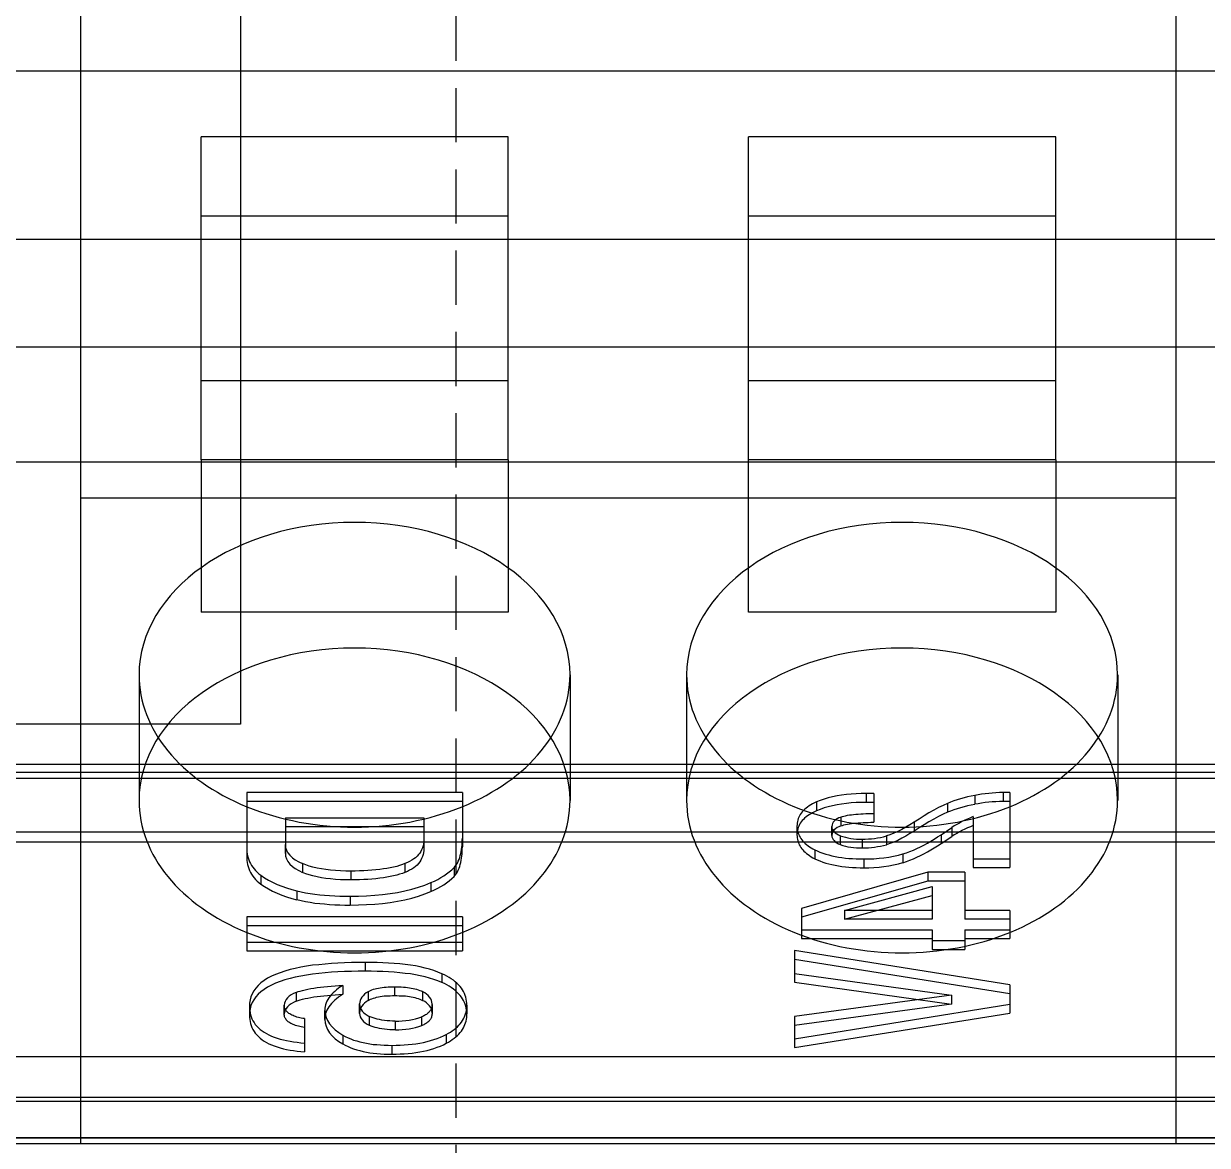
# Model space of a CAD drawing. Extents: x 0 to 171, y 0 to 233.
# Drawn here: x 81.51 to 92.43, y 15.5 to 25.85 of the extents above; entities that cross this region are included whole.
import ezdxf

# ---------------------------------------------------------------- set-up
doc = ezdxf.new("R2010")
doc.units = 0
doc.linetypes.add('DASHED', pattern=[0.75, 0.5, -0.25])
doc.layers.add('-15N-THT. THIẾT BỊ ĐÓNG MỞ', color=40, linetype='CONTINUOUS')

# ---------------------------------------------------------------- blocks, each defined once
blk = doc.blocks.new('06 - N - SC VSD CHIẾU TRÊN ATV630U75~D11N4')
at = {"layer": '-15N-THT. THIẾT BỊ ĐÓNG MỞ', "color": 6, "linetype": 'DASHED'}
blk.add_line((0, 0), (0, -233), dxfattribs=at)
at = {"layer": '-15N-THT. THIẾT BỊ ĐÓNG MỞ'}
for p, q in [((-1.988, -189.26), (-1.988, -213.618)), ((-3.46, -217.492), (-3.46, -200.986)), ((6.641, -200.986), (6.641, -217.492)), ((39.504, -207.595), (-38.814, -207.595)), ((-2.351, -211.18), (-2.351, -208.199)), ((0.482, -208.199), (-2.351, -208.199)), ((0.482, -210.449), (0.482, -208.199)), ((2.699, -212.586), (2.699, -208.199)), ((5.533, -208.199), (2.699, -208.199)), ((5.533, -210.449), (5.533, -208.199)), ((-2.351, -208.93), (0.482, -208.93)), ((-2.351, -208.93), (-2.351, -208.93)), ((0.482, -208.93), (0.482, -208.93)), ((0.482, -208.93), (0.482, -208.93)), ((2.699, -208.93), (5.533, -208.93)), ((2.699, -208.93), (2.699, -208.93)), ((2.699, -208.93), (2.699, -208.93)), ((5.533, -208.93), (5.533, -208.93)), ((5.533, -208.93), (5.533, -208.93)), ((-42.407, -209.144), (66.759, -209.144)), ((-66.607, -210.138), (66.607, -210.138)), ((-2.351, -210.449), (0.482, -210.449)), ((0.482, -211.18), (0.482, -210.449)), ((2.699, -210.449), (5.533, -210.449)), ((5.533, -211.18), (5.533, -210.449)), ((-38.814, -211.199), (31.895, -211.199)), ((-2.351, -211.18), (-2.351, -212.586)), ((0.482, -211.18), (-2.351, -211.18)), ((0.482, -211.18), (0.482, -212.586)), ((5.533, -211.18), (2.699, -211.18)), ((5.533, -211.18), (5.533, -212.586)), ((-3.46, -211.532), (6.641, -211.532)), ((0.482, -212.586), (-2.351, -212.586)), ((5.533, -212.586), (2.699, -212.586)), ((-2.923, -213.163), (-2.923, -214.323)), ((1.054, -213.163), (1.054, -214.323)), ((2.128, -213.163), (2.128, -214.323)), ((6.105, -213.163), (6.105, -214.323)), ((-1.988, -213.618), (-49.208, -213.618)), ((-1.988, -213.618), (-1.988, -213.618)), ((39.504, -213.992), (-38.814, -213.992)), ((-38.814, -214.062), (39.504, -214.062)), ((39.504, -214.121), (-38.814, -214.121)), ((-1.929, -214.25), (-1.929, -214.838)), ((0.06, -214.25), (-1.929, -214.25)), ((0.06, -214.25), (0.06, -214.752)), ((3.36, -214.323), (3.326, -214.337)), ((3.397, -214.311), (3.36, -214.323)), ((3.435, -214.299), (3.397, -214.311)), ((3.475, -214.29), (3.435, -214.299)), ((3.516, -214.281), (3.475, -214.29)), ((3.558, -214.274), (3.516, -214.281)), ((3.602, -214.269), (3.558, -214.274)), ((3.647, -214.265), (3.602, -214.269)), ((3.692, -214.262), (3.647, -214.265)), ((3.739, -214.26), (3.692, -214.262)), ((3.786, -214.259), (3.739, -214.26)), ((3.786, -214.259), (3.786, -214.341)), ((3.854, -214.26), (3.786, -214.259)), ((3.854, -214.26), (3.854, -214.524)), ((4.786, -214.277), (4.786, -214.358)), ((5.047, -214.25), (5.047, -214.332)), ((5.11, -214.25), (5.047, -214.25)), ((5.11, -214.25), (5.11, -214.942)), ((0.06, -214.332), (-1.929, -214.332)), ((3.195, -214.428), (3.185, -214.44)), ((3.205, -214.416), (3.195, -214.428)), ((3.217, -214.405), (3.205, -214.416)), ((3.23, -214.394), (3.217, -214.405)), ((3.243, -214.384), (3.23, -214.394)), ((3.258, -214.373), (3.243, -214.384)), ((3.274, -214.364), (3.258, -214.373)), ((3.29, -214.355), (3.274, -214.364)), ((3.29, -214.436), (3.274, -214.445)), ((3.307, -214.346), (3.29, -214.355)), ((3.307, -214.427), (3.29, -214.436)), ((3.326, -214.337), (3.307, -214.346)), ((3.326, -214.419), (3.307, -214.427)), ((3.326, -214.337), (3.326, -214.419)), ((3.36, -214.405), (3.326, -214.419)), ((3.397, -214.392), (3.36, -214.405)), ((3.435, -214.381), (3.397, -214.392)), ((3.475, -214.371), (3.435, -214.381)), ((3.516, -214.363), (3.475, -214.371)), ((3.558, -214.356), (3.516, -214.363)), ((3.602, -214.35), (3.558, -214.356)), ((3.647, -214.346), (3.602, -214.35)), ((3.692, -214.343), (3.647, -214.346)), ((3.739, -214.341), (3.692, -214.343)), ((3.786, -214.341), (3.739, -214.341)), ((3.854, -214.341), (3.786, -214.341)), ((4.409, -214.412), (4.364, -214.438)), ((4.452, -214.389), (4.409, -214.412)), ((4.494, -214.368), (4.452, -214.389)), ((4.534, -214.35), (4.494, -214.368)), ((4.534, -214.432), (4.494, -214.449)), ((4.534, -214.35), (4.534, -214.432)), ((5.11, -214.332), (5.047, -214.332)), ((-1.572, -214.483), (-0.297, -214.483)), ((-1.572, -214.483), (-1.572, -214.808)), ((-0.297, -214.483), (-0.297, -214.767)), ((3.147, -214.545), (3.146, -214.559)), ((3.148, -214.531), (3.147, -214.545)), ((3.15, -214.517), (3.148, -214.531)), ((3.154, -214.504), (3.15, -214.517)), ((3.158, -214.49), (3.154, -214.504)), ((3.163, -214.477), (3.158, -214.49)), ((3.169, -214.464), (3.163, -214.477)), ((3.169, -214.546), (3.163, -214.559)), ((3.177, -214.452), (3.169, -214.464)), ((3.177, -214.533), (3.169, -214.546)), ((3.185, -214.44), (3.177, -214.452)), ((3.185, -214.521), (3.177, -214.533)), ((3.195, -214.509), (3.185, -214.521)), ((3.205, -214.498), (3.195, -214.509)), ((3.217, -214.486), (3.205, -214.498)), ((3.23, -214.475), (3.217, -214.486)), ((3.243, -214.465), (3.23, -214.475)), ((3.258, -214.455), (3.243, -214.465)), ((3.274, -214.445), (3.258, -214.455)), ((3.552, -214.476), (3.565, -214.472)), ((3.552, -214.476), (3.552, -214.558)), ((3.565, -214.472), (3.579, -214.468)), ((3.579, -214.468), (3.595, -214.464)), ((3.579, -214.549), (3.595, -214.545)), ((3.595, -214.464), (3.612, -214.46)), ((3.595, -214.545), (3.612, -214.542)), ((3.612, -214.46), (3.63, -214.457)), ((3.612, -214.542), (3.63, -214.539)), ((3.63, -214.457), (3.649, -214.454)), ((3.63, -214.539), (3.649, -214.536)), ((3.649, -214.454), (3.669, -214.452)), ((3.649, -214.536), (3.669, -214.533)), ((3.669, -214.452), (3.69, -214.45)), ((3.669, -214.533), (3.69, -214.531)), ((3.69, -214.45), (3.712, -214.448)), ((3.69, -214.531), (3.712, -214.529)), ((3.712, -214.448), (3.734, -214.446)), ((3.712, -214.529), (3.734, -214.528)), ((3.734, -214.446), (3.757, -214.445)), ((3.734, -214.528), (3.757, -214.527)), ((3.757, -214.445), (3.781, -214.444)), ((3.757, -214.527), (3.781, -214.526)), ((3.781, -214.444), (3.804, -214.443)), ((3.781, -214.526), (3.804, -214.525)), ((3.804, -214.443), (3.829, -214.443)), ((3.804, -214.525), (3.829, -214.524)), ((3.829, -214.443), (3.854, -214.442)), ((3.829, -214.524), (3.854, -214.524)), ((4.226, -214.524), (4.188, -214.547)), ((4.272, -214.494), (4.226, -214.524)), ((4.226, -214.524), (4.226, -214.605)), ((4.319, -214.465), (4.272, -214.494)), ((4.364, -214.438), (4.319, -214.465)), ((4.364, -214.519), (4.319, -214.547)), ((4.409, -214.494), (4.364, -214.519)), ((4.452, -214.47), (4.409, -214.494)), ((4.494, -214.449), (4.452, -214.47)), ((4.773, -214.473), (4.773, -214.942)), ((-72.789, -214.612), (72.789, -214.612)), ((-1.572, -214.564), (-0.297, -214.564)), ((3.146, -214.559), (3.147, -214.572)), ((3.146, -214.559), (3.146, -214.64)), ((3.147, -214.626), (3.146, -214.64)), ((3.146, -214.64), (3.147, -214.654)), ((3.147, -214.572), (3.148, -214.586)), ((3.148, -214.612), (3.147, -214.626)), ((3.147, -214.654), (3.148, -214.667)), ((3.148, -214.586), (3.15, -214.599)), ((3.15, -214.599), (3.148, -214.612)), ((3.154, -214.585), (3.15, -214.599)), ((3.15, -214.599), (3.153, -214.612)), ((3.153, -214.612), (3.157, -214.625)), ((3.158, -214.572), (3.154, -214.585)), ((3.157, -214.625), (3.162, -214.638)), ((3.163, -214.559), (3.158, -214.572)), ((3.162, -214.638), (3.168, -214.65)), ((3.168, -214.65), (3.175, -214.663)), ((3.467, -214.643), (3.467, -214.562)), ((3.467, -214.563), (3.467, -214.645)), ((3.467, -214.646), (3.467, -214.565)), ((3.546, -214.648), (3.546, -214.729)), ((3.552, -214.558), (3.565, -214.553)), ((3.565, -214.553), (3.579, -214.549)), ((4.004, -214.639), (3.971, -214.65)), ((3.971, -214.65), (3.971, -214.732)), ((4.04, -214.626), (4.004, -214.639)), ((4.076, -214.609), (4.04, -214.626)), ((4.113, -214.591), (4.076, -214.609)), ((4.15, -214.57), (4.113, -214.591)), ((4.15, -214.651), (4.113, -214.672)), ((4.188, -214.547), (4.15, -214.57)), ((4.188, -214.629), (4.15, -214.651)), ((4.226, -214.605), (4.188, -214.629)), ((4.272, -214.575), (4.226, -214.605)), ((4.319, -214.547), (4.272, -214.575)), ((4.444, -214.659), (4.476, -214.639)), ((4.476, -214.639), (4.576, -214.573)), ((4.476, -214.639), (4.476, -214.72)), ((4.476, -214.72), (4.576, -214.654)), ((4.576, -214.573), (4.576, -214.654)), ((-43.192, -214.704), (66.472, -214.704)), ((-1.929, -214.757), (-1.928, -214.776)), ((-1.572, -214.811), (-1.572, -214.73)), ((-0.309, -214.76), (-0.316, -214.777)), ((-0.303, -214.742), (-0.309, -214.76)), ((-0.3, -214.723), (-0.303, -214.742)), ((-0.297, -214.705), (-0.3, -214.723)), ((-0.297, -214.686), (-0.297, -214.705)), ((0.053, -214.774), (0.056, -214.754)), ((0.056, -214.754), (0.057, -214.734)), ((0.057, -214.734), (0.059, -214.713)), ((0.059, -214.692), (0.06, -214.671)), ((0.059, -214.713), (0.059, -214.692)), ((0.059, -214.774), (0.06, -214.752)), ((3.148, -214.667), (3.15, -214.681)), ((3.15, -214.681), (3.153, -214.694)), ((3.153, -214.694), (3.157, -214.707)), ((3.157, -214.707), (3.162, -214.719)), ((3.162, -214.719), (3.168, -214.732)), ((3.168, -214.732), (3.175, -214.744)), ((3.175, -214.663), (3.182, -214.675)), ((3.175, -214.744), (3.182, -214.756)), ((3.182, -214.675), (3.191, -214.686)), ((3.182, -214.756), (3.191, -214.768)), ((3.191, -214.686), (3.201, -214.698)), ((3.201, -214.698), (3.211, -214.709)), ((3.211, -214.709), (3.223, -214.72)), ((3.223, -214.72), (3.235, -214.73)), ((3.235, -214.73), (3.249, -214.741)), ((3.249, -214.741), (3.263, -214.751)), ((3.263, -214.751), (3.278, -214.76)), ((3.278, -214.76), (3.294, -214.769)), ((3.747, -214.68), (3.747, -214.761)), ((4.004, -214.721), (3.971, -214.732)), ((4.04, -214.707), (4.004, -214.721)), ((4.076, -214.691), (4.04, -214.707)), ((4.113, -214.672), (4.076, -214.691)), ((4.253, -214.766), (4.285, -214.75)), ((4.285, -214.75), (4.317, -214.734)), ((4.317, -214.734), (4.349, -214.716)), ((4.349, -214.716), (4.381, -214.698)), ((4.381, -214.698), (4.413, -214.679)), ((4.381, -214.779), (4.413, -214.76)), ((4.413, -214.679), (4.444, -214.659)), ((4.413, -214.76), (4.444, -214.741)), ((4.444, -214.741), (4.476, -214.72)), ((-1.929, -214.838), (-1.928, -214.858)), ((-1.928, -214.776), (-1.927, -214.796)), ((-1.928, -214.858), (-1.927, -214.877)), ((-1.927, -214.796), (-1.924, -214.815)), ((-1.924, -214.815), (-1.921, -214.833)), ((-1.921, -214.833), (-1.916, -214.852)), ((-1.916, -214.852), (-1.91, -214.87)), ((-1.91, -214.87), (-1.903, -214.888)), ((-0.389, -214.863), (-0.407, -214.875)), ((-0.373, -214.851), (-0.389, -214.863)), ((-0.358, -214.837), (-0.373, -214.851)), ((-0.345, -214.823), (-0.358, -214.837)), ((-0.334, -214.809), (-0.345, -214.823)), ((-0.324, -214.793), (-0.334, -214.809)), ((-0.316, -214.777), (-0.324, -214.793)), ((-0.316, -214.858), (-0.324, -214.874)), ((-0.309, -214.841), (-0.316, -214.858)), ((-0.303, -214.823), (-0.309, -214.841)), ((-0.3, -214.805), (-0.303, -214.823)), ((-0.297, -214.786), (-0.3, -214.805)), ((-0.297, -214.767), (-0.297, -214.786)), ((0.022, -214.884), (0.03, -214.868)), ((0.03, -214.868), (0.036, -214.85)), ((0.036, -214.85), (0.041, -214.832)), ((0.041, -214.832), (0.046, -214.813)), ((0.046, -214.813), (0.05, -214.794)), ((0.05, -214.794), (0.053, -214.774)), ((0.05, -214.875), (0.053, -214.856)), ((0.053, -214.856), (0.056, -214.836)), ((0.056, -214.836), (0.057, -214.815)), ((0.057, -214.815), (0.059, -214.795)), ((0.059, -214.795), (0.059, -214.774)), ((3.191, -214.768), (3.201, -214.779)), ((3.201, -214.779), (3.211, -214.79)), ((3.211, -214.79), (3.223, -214.801)), ((3.223, -214.801), (3.235, -214.812)), ((3.235, -214.812), (3.249, -214.822)), ((3.249, -214.822), (3.263, -214.832)), ((3.263, -214.832), (3.278, -214.842)), ((3.278, -214.842), (3.294, -214.851)), ((3.294, -214.769), (3.31, -214.778)), ((3.294, -214.851), (3.31, -214.86)), ((3.31, -214.778), (3.334, -214.789)), ((3.31, -214.778), (3.31, -214.86)), ((3.31, -214.86), (3.334, -214.871)), ((3.334, -214.789), (3.358, -214.8)), ((3.334, -214.871), (3.358, -214.881)), ((3.358, -214.8), (3.384, -214.81)), ((3.384, -214.81), (3.411, -214.818)), ((3.411, -214.818), (3.439, -214.826)), ((3.439, -214.826), (3.468, -214.834)), ((3.468, -214.834), (3.498, -214.84)), ((3.498, -214.84), (3.529, -214.845)), ((3.529, -214.845), (3.561, -214.85)), ((3.561, -214.85), (3.593, -214.854)), ((3.593, -214.854), (3.626, -214.857)), ((3.626, -214.857), (3.659, -214.859)), ((3.659, -214.859), (3.693, -214.861)), ((3.693, -214.861), (3.728, -214.862)), ((3.728, -214.862), (3.763, -214.862)), ((3.763, -214.862), (3.763, -214.944)), ((4.123, -214.816), (4.156, -214.805)), ((4.123, -214.816), (4.123, -214.897)), ((4.156, -214.805), (4.188, -214.793)), ((4.188, -214.793), (4.22, -214.78)), ((4.188, -214.875), (4.22, -214.862)), ((4.22, -214.78), (4.253, -214.766)), ((4.22, -214.862), (4.253, -214.847)), ((4.253, -214.847), (4.285, -214.832)), ((4.285, -214.832), (4.317, -214.815)), ((4.317, -214.815), (4.349, -214.798)), ((4.349, -214.798), (4.381, -214.779)), ((4.773, -214.86), (5.11, -214.86)), ((-1.927, -214.877), (-1.924, -214.896)), ((-1.924, -214.896), (-1.921, -214.915)), ((-1.921, -214.915), (-1.916, -214.933)), ((-1.916, -214.933), (-1.91, -214.951)), ((-1.91, -214.951), (-1.903, -214.969)), ((-1.903, -214.888), (-1.895, -214.905)), ((-1.903, -214.969), (-1.895, -214.987)), ((-1.895, -214.905), (-1.885, -214.922)), ((-1.885, -214.922), (-1.874, -214.939)), ((-1.874, -214.939), (-1.862, -214.954)), ((-1.862, -214.954), (-1.848, -214.97)), ((-1.848, -214.97), (-1.833, -214.985)), ((-1.414, -214.906), (-1.414, -214.987)), ((-1.385, -214.917), (-1.414, -214.906)), ((-1.353, -214.928), (-1.385, -214.917)), ((-1.318, -214.938), (-1.353, -214.928)), ((-1.281, -214.947), (-1.318, -214.938)), ((-1.241, -214.954), (-1.281, -214.947)), ((-1.2, -214.961), (-1.241, -214.954)), ((-1.157, -214.966), (-1.2, -214.961)), ((-1.111, -214.97), (-1.157, -214.966)), ((-1.064, -214.972), (-1.111, -214.97)), ((-1.016, -214.974), (-1.064, -214.972)), ((-0.968, -214.974), (-1.016, -214.974)), ((-0.968, -214.974), (-0.968, -215.056)), ((-0.928, -214.974), (-0.968, -214.974)), ((-0.888, -214.973), (-0.928, -214.974)), ((-0.849, -214.972), (-0.888, -214.973)), ((-0.812, -214.97), (-0.849, -214.972)), ((-0.774, -214.967), (-0.812, -214.97)), ((-0.738, -214.964), (-0.774, -214.967)), ((-0.703, -214.96), (-0.738, -214.964)), ((-0.669, -214.955), (-0.703, -214.96)), ((-0.637, -214.95), (-0.669, -214.955)), ((-0.605, -214.944), (-0.637, -214.95)), ((-0.575, -214.938), (-0.605, -214.944)), ((-0.546, -214.931), (-0.575, -214.938)), ((-0.519, -214.923), (-0.546, -214.931)), ((-0.493, -214.914), (-0.519, -214.923)), ((-0.47, -214.906), (-0.493, -214.914)), ((-0.447, -214.896), (-0.47, -214.906)), ((-0.47, -214.906), (-0.47, -214.987)), ((-0.447, -214.978), (-0.47, -214.987)), ((-0.427, -214.886), (-0.447, -214.896)), ((-0.427, -214.967), (-0.447, -214.978)), ((-0.407, -214.875), (-0.427, -214.886)), ((-0.407, -214.956), (-0.427, -214.967)), ((-0.389, -214.945), (-0.407, -214.956)), ((-0.373, -214.932), (-0.389, -214.945)), ((-0.358, -214.919), (-0.373, -214.932)), ((-0.345, -214.905), (-0.358, -214.919)), ((-0.334, -214.89), (-0.345, -214.905)), ((-0.324, -214.874), (-0.334, -214.89)), ((-0.017, -214.943), (-0.006, -214.93)), ((-0.017, -214.943), (-0.017, -215.024)), ((-0.006, -214.93), (0.005, -214.915)), ((0.005, -214.915), (0.014, -214.9)), ((0.005, -214.997), (0.014, -214.982)), ((0.014, -214.9), (0.022, -214.884)), ((0.014, -214.982), (0.022, -214.966)), ((0.022, -214.966), (0.03, -214.949)), ((0.03, -214.949), (0.036, -214.931)), ((0.036, -214.931), (0.041, -214.913)), ((0.041, -214.913), (0.046, -214.895)), ((0.046, -214.895), (0.05, -214.875)), ((3.358, -214.881), (3.384, -214.891)), ((3.384, -214.891), (3.411, -214.9)), ((3.411, -214.9), (3.439, -214.908)), ((3.439, -214.908), (3.468, -214.915)), ((3.468, -214.915), (3.498, -214.921)), ((3.498, -214.921), (3.529, -214.927)), ((3.529, -214.927), (3.561, -214.931)), ((3.561, -214.931), (3.593, -214.935)), ((3.593, -214.935), (3.626, -214.938)), ((3.626, -214.938), (3.659, -214.941)), ((3.659, -214.941), (3.693, -214.942)), ((3.693, -214.942), (3.728, -214.943)), ((3.728, -214.943), (3.763, -214.944)), ((4.123, -214.897), (4.156, -214.887)), ((4.156, -214.887), (4.188, -214.875)), ((4.773, -214.942), (5.11, -214.942)), ((-1.895, -214.987), (-1.885, -215.004)), ((-1.885, -215.004), (-1.874, -215.02)), ((-1.874, -215.02), (-1.862, -215.036)), ((-1.862, -215.036), (-1.848, -215.051)), ((-1.848, -215.051), (-1.833, -215.066)), ((-1.833, -214.985), (-1.817, -214.999)), ((-1.833, -215.066), (-1.817, -215.081)), ((-1.817, -214.999), (-1.8, -215.013)), ((-1.817, -215.081), (-1.8, -215.094)), ((-1.8, -215.013), (-1.8, -215.094)), ((-1.385, -214.999), (-1.414, -214.987)), ((-1.353, -215.01), (-1.385, -214.999)), ((-1.318, -215.019), (-1.353, -215.01)), ((-1.281, -215.028), (-1.318, -215.019)), ((-1.241, -215.036), (-1.281, -215.028)), ((-1.2, -215.042), (-1.241, -215.036)), ((-1.157, -215.047), (-1.2, -215.042)), ((-1.111, -215.051), (-1.157, -215.047)), ((-1.064, -215.054), (-1.111, -215.051)), ((-1.016, -215.055), (-1.064, -215.054)), ((-0.968, -215.056), (-1.016, -215.055)), ((-0.928, -215.056), (-0.968, -215.056)), ((-0.888, -215.055), (-0.928, -215.056)), ((-0.849, -215.053), (-0.888, -215.055)), ((-0.812, -215.051), (-0.849, -215.053)), ((-0.774, -215.049), (-0.812, -215.051)), ((-0.738, -215.045), (-0.774, -215.049)), ((-0.703, -215.041), (-0.738, -215.045)), ((-0.669, -215.037), (-0.703, -215.041)), ((-0.637, -215.032), (-0.669, -215.037)), ((-0.605, -215.026), (-0.637, -215.032)), ((-0.575, -215.019), (-0.605, -215.026)), ((-0.546, -215.012), (-0.575, -215.019)), ((-0.519, -215.004), (-0.546, -215.012)), ((-0.493, -214.996), (-0.519, -215.004)), ((-0.47, -214.987), (-0.493, -214.996)), ((-0.287, -215.104), (-0.231, -215.081)), ((-0.231, -215.081), (-0.231, -215.163)), ((-0.017, -215.024), (-0.006, -215.011)), ((-0.006, -215.011), (0.005, -214.997)), ((4.354, -214.985), (3.189, -215.32)), ((4.354, -215.066), (3.189, -215.401)), ((4.354, -214.985), (4.354, -215.066)), ((4.696, -214.985), (4.354, -214.985)), ((4.696, -215.066), (4.354, -215.066)), ((4.696, -214.985), (4.696, -215.419)), ((-1.467, -215.157), (-1.427, -215.166)), ((-1.467, -215.157), (-1.467, -215.238)), ((-1.427, -215.166), (-1.386, -215.174)), ((-1.386, -215.174), (-1.343, -215.181)), ((-1.343, -215.181), (-1.3, -215.187)), ((-1.3, -215.187), (-1.256, -215.193)), ((-1.256, -215.193), (-1.211, -215.197)), ((-1.211, -215.197), (-1.165, -215.201)), ((-1.165, -215.201), (-1.118, -215.203)), ((-0.823, -215.203), (-0.749, -215.198)), ((-0.749, -215.198), (-0.677, -215.191)), ((-0.677, -215.191), (-0.606, -215.182)), ((-0.606, -215.182), (-0.538, -215.171)), ((-0.538, -215.171), (-0.471, -215.158)), ((-0.471, -215.158), (-0.407, -215.142)), ((-0.407, -215.142), (-0.346, -215.124)), ((-0.346, -215.124), (-0.287, -215.104)), ((-0.346, -215.206), (-0.287, -215.185)), ((-0.287, -215.185), (-0.231, -215.163)), ((3.585, -215.338), (4.393, -215.118)), ((3.585, -215.419), (4.393, -215.199)), ((4.393, -215.118), (4.393, -215.419)), ((-1.467, -215.238), (-1.427, -215.247)), ((-1.427, -215.247), (-1.386, -215.255)), ((-1.386, -215.255), (-1.343, -215.262)), ((-1.343, -215.262), (-1.3, -215.269)), ((-1.3, -215.269), (-1.256, -215.274)), ((-1.256, -215.274), (-1.211, -215.278)), ((-1.211, -215.278), (-1.165, -215.282)), ((-1.165, -215.282), (-1.118, -215.285)), ((-1.118, -215.203), (-1.071, -215.205)), ((-1.118, -215.285), (-1.071, -215.287)), ((-1.071, -215.205), (-1.023, -215.206)), ((-1.071, -215.287), (-1.023, -215.288)), ((-1.023, -215.206), (-0.974, -215.207)), ((-1.023, -215.288), (-0.974, -215.288)), ((-0.974, -215.207), (-0.898, -215.206)), ((-0.974, -215.207), (-0.974, -215.288)), ((-0.974, -215.288), (-0.898, -215.287)), ((-0.898, -215.206), (-0.823, -215.203)), ((-0.898, -215.287), (-0.823, -215.284)), ((-0.823, -215.284), (-0.749, -215.28)), ((-0.749, -215.28), (-0.677, -215.273)), ((-0.677, -215.273), (-0.606, -215.264)), ((-0.606, -215.264), (-0.538, -215.253)), ((-0.538, -215.253), (-0.471, -215.239)), ((-0.471, -215.239), (-0.407, -215.224)), ((-0.407, -215.224), (-0.346, -215.206)), ((-1.929, -215.397), (-1.929, -215.711)), ((0.06, -215.397), (-1.929, -215.397)), ((0.06, -215.397), (0.06, -215.711)), ((3.189, -215.32), (3.189, -215.598)), ((3.585, -215.338), (3.585, -215.419)), ((4.393, -215.338), (3.585, -215.338)), ((5.11, -215.338), (4.696, -215.338)), ((5.11, -215.338), (5.11, -215.598)), ((0.06, -215.479), (-1.929, -215.479)), ((3.189, -215.516), (4.393, -215.516)), ((4.393, -215.419), (3.585, -215.419)), ((4.393, -215.516), (4.393, -215.698)), ((5.11, -215.419), (4.696, -215.419)), ((4.696, -215.516), (5.11, -215.516)), ((4.696, -215.516), (4.696, -215.698)), ((-1.929, -215.629), (0.06, -215.629)), ((3.189, -215.598), (4.393, -215.598)), ((4.393, -215.616), (4.696, -215.616)), ((4.696, -215.598), (5.11, -215.598)), ((-1.929, -215.711), (0.06, -215.711)), ((3.122, -215.707), (3.122, -215.999)), ((5.11, -216.025), (3.122, -215.707)), ((4.393, -215.698), (4.696, -215.698)), ((-1.377, -215.853), (-1.43, -215.862)), ((-1.322, -215.844), (-1.377, -215.853)), ((-1.265, -215.838), (-1.322, -215.844)), ((-1.207, -215.832), (-1.265, -215.838)), ((-1.148, -215.827), (-1.207, -215.832)), ((-1.088, -215.823), (-1.148, -215.827)), ((-1.026, -215.82), (-1.088, -215.823)), ((-0.964, -215.818), (-1.026, -215.82)), ((-0.901, -215.817), (-0.964, -215.818)), ((-0.837, -215.817), (-0.901, -215.817)), ((-0.837, -215.817), (-0.837, -215.898)), ((-0.782, -215.817), (-0.837, -215.817)), ((-0.727, -215.818), (-0.782, -215.817)), ((-0.673, -215.82), (-0.727, -215.818)), ((-0.621, -215.823), (-0.673, -215.82)), ((-0.569, -215.826), (-0.621, -215.823)), ((-0.518, -215.831), (-0.569, -215.826)), ((-0.468, -215.836), (-0.518, -215.831)), ((-0.42, -215.843), (-0.468, -215.836)), ((-0.373, -215.85), (-0.42, -215.843)), ((-0.328, -215.859), (-0.373, -215.85)), ((5.11, -216.107), (3.122, -215.789)), ((-1.737, -215.964), (-1.769, -215.985)), ((-1.701, -215.945), (-1.737, -215.964)), ((-1.663, -215.928), (-1.701, -215.945)), ((-1.621, -215.912), (-1.663, -215.928)), ((-1.577, -215.897), (-1.621, -215.912)), ((-1.53, -215.884), (-1.577, -215.897)), ((-1.481, -215.872), (-1.53, -215.884)), ((-1.481, -215.954), (-1.53, -215.966)), ((-1.43, -215.862), (-1.481, -215.872)), ((-1.43, -215.943), (-1.481, -215.954)), ((-1.377, -215.934), (-1.43, -215.943)), ((-1.322, -215.926), (-1.377, -215.934)), ((-1.265, -215.919), (-1.322, -215.926)), ((-1.207, -215.913), (-1.265, -215.919)), ((-1.148, -215.908), (-1.207, -215.913)), ((-1.088, -215.905), (-1.148, -215.908)), ((-1.026, -215.902), (-1.088, -215.905)), ((-0.964, -215.9), (-1.026, -215.902)), ((-0.901, -215.899), (-0.964, -215.9)), ((-0.837, -215.898), (-0.901, -215.899)), ((-0.782, -215.899), (-0.837, -215.898)), ((-0.727, -215.9), (-0.782, -215.899)), ((-0.673, -215.902), (-0.727, -215.9)), ((-0.621, -215.904), (-0.673, -215.902)), ((-0.569, -215.908), (-0.621, -215.904)), ((-0.518, -215.912), (-0.569, -215.908)), ((-0.468, -215.918), (-0.518, -215.912)), ((-0.42, -215.924), (-0.468, -215.918)), ((-0.373, -215.932), (-0.42, -215.924)), ((-0.328, -215.941), (-0.373, -215.932)), ((-0.284, -215.869), (-0.328, -215.859)), ((-0.284, -215.95), (-0.328, -215.941)), ((-0.242, -215.88), (-0.284, -215.869)), ((-0.242, -215.961), (-0.284, -215.95)), ((-0.202, -215.892), (-0.242, -215.88)), ((-0.202, -215.974), (-0.242, -215.961)), ((-0.165, -215.906), (-0.202, -215.892)), ((-0.129, -215.921), (-0.165, -215.906)), ((-0.129, -215.921), (-0.129, -216.002)), ((-0.106, -215.932), (-0.129, -215.921)), ((-0.083, -215.943), (-0.106, -215.932)), ((-0.062, -215.956), (-0.083, -215.943)), ((-0.042, -215.968), (-0.062, -215.956)), ((3.122, -215.918), (4.573, -216.12)), ((-1.846, -216.054), (-1.864, -216.079)), ((-1.824, -216.029), (-1.846, -216.054)), ((-1.798, -216.006), (-1.824, -216.029)), ((-1.769, -215.985), (-1.798, -216.006)), ((-1.769, -216.066), (-1.798, -216.088)), ((-1.737, -216.046), (-1.769, -216.066)), ((-1.701, -216.027), (-1.737, -216.046)), ((-1.663, -216.009), (-1.701, -216.027)), ((-1.621, -215.993), (-1.663, -216.009)), ((-1.577, -215.979), (-1.621, -215.993)), ((-1.53, -215.966), (-1.577, -215.979)), ((-1.415, -216.075), (-1.391, -216.07)), ((-1.391, -216.07), (-1.366, -216.064)), ((-1.366, -216.064), (-1.339, -216.059)), ((-1.339, -216.059), (-1.31, -216.055)), ((-1.31, -216.055), (-1.281, -216.05)), ((-1.281, -216.05), (-1.249, -216.046)), ((-1.249, -216.046), (-1.217, -216.043)), ((-1.217, -216.043), (-1.184, -216.039)), ((-1.184, -216.039), (-1.149, -216.036)), ((-1.149, -216.036), (-1.115, -216.034)), ((-1.1, -216.07), (-1.117, -216.085)), ((-1.115, -216.034), (-1.079, -216.031)), ((-1.082, -216.056), (-1.1, -216.07)), ((-1.063, -216.043), (-1.082, -216.056)), ((-1.079, -216.031), (-1.043, -216.029)), ((-1.043, -216.029), (-1.063, -216.043)), ((-1.043, -216.029), (-1.043, -216.11)), ((-0.787, -216.076), (-0.774, -216.07)), ((-0.774, -216.07), (-0.761, -216.065)), ((-0.761, -216.065), (-0.746, -216.061)), ((-0.746, -216.061), (-0.731, -216.057)), ((-0.731, -216.057), (-0.715, -216.054)), ((-0.715, -216.054), (-0.698, -216.051)), ((-0.698, -216.051), (-0.681, -216.048)), ((-0.681, -216.048), (-0.663, -216.046)), ((-0.663, -216.046), (-0.644, -216.044)), ((-0.644, -216.044), (-0.625, -216.043)), ((-0.625, -216.043), (-0.606, -216.042)), ((-0.606, -216.042), (-0.586, -216.042)), ((-0.586, -216.042), (-0.565, -216.041)), ((-0.565, -216.041), (-0.565, -216.123)), ((-0.565, -216.041), (-0.545, -216.042)), ((-0.545, -216.042), (-0.524, -216.042)), ((-0.524, -216.042), (-0.504, -216.043)), ((-0.504, -216.043), (-0.484, -216.044)), ((-0.484, -216.044), (-0.465, -216.046)), ((-0.465, -216.046), (-0.446, -216.048)), ((-0.446, -216.048), (-0.428, -216.051)), ((-0.428, -216.051), (-0.411, -216.054)), ((-0.411, -216.054), (-0.394, -216.057)), ((-0.394, -216.057), (-0.378, -216.061)), ((-0.378, -216.061), (-0.362, -216.065)), ((-0.362, -216.065), (-0.348, -216.07)), ((-0.348, -216.07), (-0.334, -216.075)), ((-0.165, -215.987), (-0.202, -215.974)), ((-0.129, -216.002), (-0.165, -215.987)), ((-0.106, -216.013), (-0.129, -216.002)), ((-0.083, -216.025), (-0.106, -216.013)), ((-0.062, -216.037), (-0.083, -216.025)), ((-0.042, -216.05), (-0.062, -216.037)), ((-0.023, -215.982), (-0.042, -215.968)), ((-0.023, -216.063), (-0.042, -216.05)), ((-0.006, -215.995), (-0.023, -215.982)), ((-0.006, -216.077), (-0.023, -216.063)), ((0.01, -216.01), (-0.006, -215.995)), ((0.025, -216.024), (0.01, -216.01)), ((0.039, -216.039), (0.025, -216.024)), ((0.051, -216.055), (0.039, -216.039)), ((0.062, -216.071), (0.051, -216.055)), ((0.071, -216.087), (0.062, -216.071)), ((3.122, -215.999), (4.573, -216.202)), ((5.11, -216.025), (5.11, -216.285)), ((-1.898, -216.162), (-1.903, -216.192)), ((-1.89, -216.134), (-1.898, -216.162)), ((-1.879, -216.106), (-1.89, -216.134)), ((-1.864, -216.079), (-1.879, -216.106)), ((-1.864, -216.161), (-1.879, -216.187)), ((-1.846, -216.135), (-1.864, -216.161)), ((-1.824, -216.111), (-1.846, -216.135)), ((-1.798, -216.088), (-1.824, -216.111)), ((-1.473, -216.094), (-1.456, -216.087)), ((-1.473, -216.094), (-1.473, -216.175)), ((-1.473, -216.175), (-1.456, -216.169)), ((-1.456, -216.087), (-1.436, -216.081)), ((-1.456, -216.169), (-1.436, -216.163)), ((-1.436, -216.081), (-1.415, -216.075)), ((-1.436, -216.163), (-1.415, -216.157)), ((-1.415, -216.157), (-1.391, -216.151)), ((-1.391, -216.151), (-1.366, -216.146)), ((-1.366, -216.146), (-1.339, -216.141)), ((-1.339, -216.141), (-1.31, -216.136)), ((-1.31, -216.136), (-1.281, -216.132)), ((-1.281, -216.132), (-1.249, -216.128)), ((-1.249, -216.128), (-1.217, -216.124)), ((-1.217, -216.124), (-1.184, -216.121)), ((-1.19, -216.176), (-1.197, -216.191)), ((-1.181, -216.16), (-1.19, -216.176)), ((-1.184, -216.121), (-1.149, -216.118)), ((-1.171, -216.145), (-1.181, -216.16)), ((-1.16, -216.129), (-1.171, -216.145)), ((-1.147, -216.114), (-1.16, -216.129)), ((-1.149, -216.118), (-1.115, -216.115)), ((-1.133, -216.099), (-1.147, -216.114)), ((-1.133, -216.181), (-1.147, -216.196)), ((-1.117, -216.085), (-1.133, -216.099)), ((-1.117, -216.166), (-1.133, -216.181)), ((-1.1, -216.152), (-1.117, -216.166)), ((-1.115, -216.115), (-1.079, -216.113)), ((-1.082, -216.138), (-1.1, -216.152)), ((-1.063, -216.124), (-1.082, -216.138)), ((-1.079, -216.113), (-1.043, -216.11)), ((-1.043, -216.11), (-1.063, -216.124)), ((-0.81, -216.087), (-0.799, -216.081)), ((-0.81, -216.087), (-0.81, -216.169)), ((-0.81, -216.169), (-0.799, -216.163)), ((-0.799, -216.081), (-0.787, -216.076)), ((-0.799, -216.163), (-0.787, -216.157)), ((-0.787, -216.157), (-0.774, -216.152)), ((-0.774, -216.152), (-0.761, -216.147)), ((-0.761, -216.147), (-0.746, -216.143)), ((-0.746, -216.143), (-0.731, -216.139)), ((-0.731, -216.139), (-0.715, -216.135)), ((-0.715, -216.135), (-0.698, -216.132)), ((-0.698, -216.132), (-0.681, -216.13)), ((-0.681, -216.13), (-0.663, -216.127)), ((-0.663, -216.127), (-0.644, -216.126)), ((-0.644, -216.126), (-0.625, -216.124)), ((-0.625, -216.124), (-0.606, -216.124)), ((-0.606, -216.124), (-0.586, -216.123)), ((-0.586, -216.123), (-0.565, -216.123)), ((-0.565, -216.123), (-0.545, -216.123)), ((-0.545, -216.123), (-0.524, -216.124)), ((-0.524, -216.124), (-0.504, -216.124)), ((-0.504, -216.124), (-0.484, -216.126)), ((-0.484, -216.126), (-0.465, -216.127)), ((-0.465, -216.127), (-0.446, -216.13)), ((-0.446, -216.13), (-0.428, -216.132)), ((-0.428, -216.132), (-0.411, -216.135)), ((-0.411, -216.135), (-0.394, -216.138)), ((-0.394, -216.138), (-0.378, -216.142)), ((-0.378, -216.142), (-0.362, -216.147)), ((-0.362, -216.147), (-0.348, -216.151)), ((-0.348, -216.151), (-0.334, -216.156)), ((-0.334, -216.075), (-0.321, -216.08)), ((-0.334, -216.156), (-0.321, -216.162)), ((-0.321, -216.08), (-0.309, -216.086)), ((-0.321, -216.162), (-0.309, -216.168)), ((-0.309, -216.086), (-0.309, -216.168)), ((0.01, -216.091), (-0.006, -216.077)), ((0.025, -216.106), (0.01, -216.091)), ((0.039, -216.121), (0.025, -216.106)), ((0.051, -216.137), (0.039, -216.121)), ((0.062, -216.152), (0.051, -216.137)), ((0.071, -216.169), (0.062, -216.152)), ((0.08, -216.104), (0.071, -216.087)), ((0.08, -216.186), (0.071, -216.169)), ((0.086, -216.121), (0.08, -216.104)), ((0.092, -216.139), (0.086, -216.121)), ((0.096, -216.156), (0.092, -216.139)), ((0.099, -216.174), (0.096, -216.156)), ((0.101, -216.193), (0.099, -216.174)), ((4.573, -216.12), (3.122, -216.317)), ((4.573, -216.12), (4.573, -216.202)), ((-1.903, -216.192), (-1.904, -216.222)), ((-1.904, -216.222), (-1.904, -216.303)), ((-1.904, -216.222), (-1.904, -216.242)), ((-1.904, -216.242), (-1.902, -216.262)), ((-1.903, -216.273), (-1.904, -216.303)), ((-1.898, -216.244), (-1.903, -216.273)), ((-1.902, -216.262), (-1.899, -216.281)), ((-1.899, -216.281), (-1.895, -216.3)), ((-1.89, -216.215), (-1.898, -216.244)), ((-1.879, -216.187), (-1.89, -216.215)), ((-1.583, -216.294), (-1.583, -216.212)), ((-1.583, -216.213), (-1.583, -216.295)), ((-1.583, -216.221), (-1.583, -216.213)), ((-1.582, -216.229), (-1.583, -216.221)), ((-1.58, -216.236), (-1.582, -216.229)), ((-1.577, -216.244), (-1.58, -216.236)), ((-1.574, -216.251), (-1.577, -216.244)), ((-1.57, -216.258), (-1.574, -216.251)), ((-1.566, -216.264), (-1.57, -216.258)), ((-1.56, -216.27), (-1.566, -216.264)), ((-1.554, -216.276), (-1.56, -216.27)), ((-1.547, -216.282), (-1.554, -216.276)), ((-1.54, -216.288), (-1.547, -216.282)), ((-1.531, -216.293), (-1.54, -216.288)), ((-1.208, -216.24), (-1.209, -216.256)), ((-1.209, -216.256), (-1.209, -216.337)), ((-1.209, -216.343), (-1.209, -216.261)), ((-1.206, -216.223), (-1.208, -216.24)), ((-1.202, -216.207), (-1.206, -216.223)), ((-1.202, -216.289), (-1.206, -216.305)), ((-1.197, -216.191), (-1.202, -216.207)), ((-1.197, -216.273), (-1.202, -216.289)), ((-1.19, -216.257), (-1.197, -216.273)), ((-1.181, -216.241), (-1.19, -216.257)), ((-1.171, -216.226), (-1.181, -216.241)), ((-1.16, -216.211), (-1.171, -216.226)), ((-1.147, -216.196), (-1.16, -216.211)), ((-0.888, -216.279), (-0.888, -216.198)), ((-0.888, -216.202), (-0.888, -216.283)), ((-0.888, -216.288), (-0.888, -216.206)), ((-0.264, -216.291), (-0.272, -216.297)), ((-0.258, -216.286), (-0.264, -216.291)), ((-0.251, -216.28), (-0.258, -216.286)), ((-0.246, -216.274), (-0.251, -216.28)), ((-0.241, -216.268), (-0.246, -216.274)), ((-0.236, -216.262), (-0.241, -216.268)), ((-0.232, -216.255), (-0.236, -216.262)), ((-0.229, -216.248), (-0.232, -216.255)), ((-0.226, -216.241), (-0.229, -216.248)), ((-0.224, -216.234), (-0.226, -216.241)), ((-0.222, -216.227), (-0.224, -216.234)), ((-0.221, -216.219), (-0.222, -216.227)), ((-0.22, -216.212), (-0.221, -216.219)), ((-0.22, -216.28), (-0.22, -216.199)), ((-0.22, -216.204), (-0.22, -216.285)), ((-0.22, -216.204), (-0.22, -216.212)), ((-0.22, -216.285), (-0.22, -216.293)), ((0.086, -216.203), (0.08, -216.186)), ((0.092, -216.22), (0.086, -216.203)), ((0.089, -216.293), (0.094, -216.277)), ((0.096, -216.238), (0.092, -216.22)), ((0.094, -216.277), (0.097, -216.261)), ((0.099, -216.256), (0.096, -216.238)), ((0.097, -216.261), (0.1, -216.244)), ((0.101, -216.274), (0.099, -216.256)), ((0.1, -216.244), (0.101, -216.228)), ((0.102, -216.211), (0.101, -216.193)), ((0.101, -216.228), (0.102, -216.211)), ((0.102, -216.292), (0.101, -216.274)), ((0.101, -216.309), (0.102, -216.292)), ((0.102, -216.211), (0.102, -216.292)), ((4.573, -216.202), (3.122, -216.398)), ((3.122, -216.521), (5.11, -216.203)), ((3.122, -216.603), (5.11, -216.285)), ((-1.904, -216.303), (-1.904, -216.323)), ((-1.904, -216.323), (-1.902, -216.343)), ((-1.902, -216.343), (-1.899, -216.363)), ((-1.899, -216.363), (-1.895, -216.382)), ((-1.895, -216.3), (-1.889, -216.319)), ((-1.895, -216.382), (-1.889, -216.4)), ((-1.889, -216.319), (-1.881, -216.337)), ((-1.889, -216.4), (-1.881, -216.419)), ((-1.881, -216.337), (-1.873, -216.355)), ((-1.873, -216.355), (-1.862, -216.372)), ((-1.862, -216.372), (-1.851, -216.389)), ((-1.851, -216.389), (-1.837, -216.405)), ((-1.583, -216.302), (-1.583, -216.295)), ((-1.582, -216.31), (-1.583, -216.302)), ((-1.58, -216.318), (-1.582, -216.31)), ((-1.577, -216.325), (-1.58, -216.318)), ((-1.574, -216.332), (-1.577, -216.325)), ((-1.57, -216.339), (-1.574, -216.332)), ((-1.566, -216.346), (-1.57, -216.339)), ((-1.56, -216.352), (-1.566, -216.346)), ((-1.554, -216.358), (-1.56, -216.352)), ((-1.547, -216.364), (-1.554, -216.358)), ((-1.54, -216.369), (-1.547, -216.364)), ((-1.531, -216.375), (-1.54, -216.369)), ((-1.522, -216.298), (-1.531, -216.293)), ((-1.522, -216.38), (-1.531, -216.375)), ((-1.512, -216.303), (-1.522, -216.298)), ((-1.512, -216.385), (-1.522, -216.38)), ((-1.502, -216.308), (-1.512, -216.303)), ((-1.502, -216.39), (-1.512, -216.385)), ((-1.491, -216.313), (-1.502, -216.308)), ((-1.491, -216.394), (-1.502, -216.39)), ((-1.479, -216.317), (-1.491, -216.313)), ((-1.479, -216.398), (-1.491, -216.394)), ((-1.466, -216.321), (-1.479, -216.317)), ((-1.466, -216.402), (-1.479, -216.398)), ((-1.453, -216.324), (-1.466, -216.321)), ((-1.44, -216.328), (-1.453, -216.324)), ((-1.426, -216.331), (-1.44, -216.328)), ((-1.412, -216.334), (-1.426, -216.331)), ((-1.397, -216.336), (-1.412, -216.334)), ((-1.397, -216.336), (-1.397, -216.642)), ((-1.208, -216.321), (-1.209, -216.337)), ((-1.206, -216.305), (-1.208, -216.321)), ((-0.799, -216.315), (-0.799, -216.397)), ((-0.782, -216.323), (-0.799, -216.315)), ((-0.782, -216.404), (-0.799, -216.397)), ((-0.764, -216.329), (-0.782, -216.323)), ((-0.745, -216.335), (-0.764, -216.329)), ((-0.725, -216.341), (-0.745, -216.335)), ((-0.704, -216.345), (-0.725, -216.341)), ((-0.682, -216.349), (-0.704, -216.345)), ((-0.659, -216.352), (-0.682, -216.349)), ((-0.635, -216.355), (-0.659, -216.352)), ((-0.61, -216.357), (-0.635, -216.355)), ((-0.585, -216.358), (-0.61, -216.357)), ((-0.559, -216.358), (-0.585, -216.358)), ((-0.559, -216.358), (-0.559, -216.439)), ((-0.306, -216.315), (-0.316, -216.319)), ((-0.316, -216.319), (-0.316, -216.401)), ((-0.306, -216.397), (-0.316, -216.401)), ((-0.297, -216.311), (-0.306, -216.315)), ((-0.297, -216.392), (-0.306, -216.397)), ((-0.288, -216.306), (-0.297, -216.311)), ((-0.288, -216.388), (-0.297, -216.392)), ((-0.279, -216.302), (-0.288, -216.306)), ((-0.279, -216.383), (-0.288, -216.388)), ((-0.272, -216.297), (-0.279, -216.302)), ((-0.272, -216.378), (-0.279, -216.383)), ((-0.264, -216.373), (-0.272, -216.378)), ((-0.258, -216.367), (-0.264, -216.373)), ((-0.251, -216.362), (-0.258, -216.367)), ((-0.246, -216.356), (-0.251, -216.362)), ((-0.241, -216.35), (-0.246, -216.356)), ((-0.236, -216.343), (-0.241, -216.35)), ((-0.232, -216.337), (-0.236, -216.343)), ((-0.229, -216.33), (-0.232, -216.337)), ((-0.226, -216.323), (-0.229, -216.33)), ((-0.224, -216.316), (-0.226, -216.323)), ((-0.222, -216.308), (-0.224, -216.316)), ((-0.221, -216.301), (-0.222, -216.308)), ((-0.22, -216.293), (-0.221, -216.301)), ((0.014, -216.41), (0.027, -216.397)), ((0.027, -216.397), (0.04, -216.383)), ((0.04, -216.383), (0.051, -216.369)), ((0.051, -216.369), (0.061, -216.354)), ((0.061, -216.354), (0.069, -216.339)), ((0.069, -216.339), (0.077, -216.324)), ((0.077, -216.324), (0.084, -216.309)), ((0.077, -216.405), (0.084, -216.39)), ((0.084, -216.309), (0.089, -216.293)), ((0.084, -216.39), (0.089, -216.374)), ((0.089, -216.374), (0.094, -216.358)), ((0.094, -216.358), (0.097, -216.342)), ((0.097, -216.342), (0.1, -216.326)), ((0.1, -216.326), (0.101, -216.309)), ((3.122, -216.317), (3.122, -216.603)), ((-1.881, -216.419), (-1.873, -216.436)), ((-1.873, -216.436), (-1.862, -216.454)), ((-1.862, -216.454), (-1.851, -216.47)), ((-1.851, -216.47), (-1.837, -216.486)), ((-1.837, -216.405), (-1.822, -216.42)), ((-1.837, -216.486), (-1.822, -216.502)), ((-1.822, -216.42), (-1.806, -216.435)), ((-1.822, -216.502), (-1.806, -216.516)), ((-1.806, -216.435), (-1.788, -216.449)), ((-1.788, -216.449), (-1.768, -216.462)), ((-1.768, -216.462), (-1.747, -216.474)), ((-1.747, -216.474), (-1.724, -216.486)), ((-1.724, -216.486), (-1.7, -216.497)), ((-1.7, -216.497), (-1.675, -216.507)), ((-1.675, -216.507), (-1.648, -216.516)), ((-1.453, -216.406), (-1.466, -216.402)), ((-1.44, -216.409), (-1.453, -216.406)), ((-1.426, -216.412), (-1.44, -216.409)), ((-1.412, -216.415), (-1.426, -216.412)), ((-1.397, -216.418), (-1.412, -216.415)), ((-1.043, -216.487), (-1.02, -216.5)), ((-1.043, -216.487), (-1.043, -216.569)), ((-1.02, -216.5), (-0.995, -216.512)), ((-0.764, -216.411), (-0.782, -216.404)), ((-0.745, -216.417), (-0.764, -216.411)), ((-0.725, -216.422), (-0.745, -216.417)), ((-0.704, -216.427), (-0.725, -216.422)), ((-0.682, -216.431), (-0.704, -216.427)), ((-0.659, -216.434), (-0.682, -216.431)), ((-0.635, -216.436), (-0.659, -216.434)), ((-0.61, -216.438), (-0.635, -216.436)), ((-0.585, -216.439), (-0.61, -216.438)), ((-0.559, -216.439), (-0.585, -216.439)), ((-0.172, -216.519), (-0.143, -216.507)), ((-0.143, -216.507), (-0.115, -216.495)), ((-0.115, -216.495), (-0.089, -216.482)), ((-0.089, -216.482), (-0.069, -216.471)), ((-0.089, -216.482), (-0.089, -216.563)), ((-0.069, -216.471), (-0.05, -216.46)), ((-0.05, -216.46), (-0.033, -216.448)), ((-0.033, -216.448), (-0.016, -216.436)), ((-0.016, -216.436), (0, -216.423)), ((-0.016, -216.517), (0, -216.505)), ((0, -216.423), (0.014, -216.41)), ((0, -216.505), (0.014, -216.491)), ((0.014, -216.491), (0.027, -216.478)), ((0.027, -216.478), (0.04, -216.464)), ((0.04, -216.464), (0.051, -216.45)), ((0.051, -216.45), (0.061, -216.435)), ((0.061, -216.435), (0.069, -216.421)), ((0.069, -216.421), (0.077, -216.405)), ((-1.806, -216.516), (-1.788, -216.53)), ((-1.788, -216.53), (-1.768, -216.543)), ((-1.768, -216.543), (-1.747, -216.556)), ((-1.747, -216.556), (-1.724, -216.567)), ((-1.724, -216.567), (-1.7, -216.578)), ((-1.7, -216.578), (-1.675, -216.588)), ((-1.675, -216.588), (-1.648, -216.597)), ((-1.648, -216.516), (-1.62, -216.524)), ((-1.648, -216.597), (-1.62, -216.606)), ((-1.62, -216.524), (-1.591, -216.532)), ((-1.62, -216.606), (-1.591, -216.613)), ((-1.591, -216.532), (-1.561, -216.538)), ((-1.591, -216.613), (-1.561, -216.62)), ((-1.561, -216.538), (-1.53, -216.544)), ((-1.561, -216.62), (-1.53, -216.626)), ((-1.53, -216.544), (-1.498, -216.55)), ((-1.498, -216.55), (-1.465, -216.554)), ((-1.465, -216.554), (-1.431, -216.558)), ((-1.431, -216.558), (-1.397, -216.561)), ((-1.043, -216.569), (-1.02, -216.581)), ((-1.02, -216.581), (-0.995, -216.593)), ((-0.995, -216.512), (-0.97, -216.523)), ((-0.995, -216.593), (-0.97, -216.604)), ((-0.97, -216.523), (-0.943, -216.533)), ((-0.97, -216.604), (-0.943, -216.614)), ((-0.943, -216.533), (-0.915, -216.542)), ((-0.943, -216.614), (-0.915, -216.623)), ((-0.915, -216.542), (-0.886, -216.55)), ((-0.886, -216.55), (-0.856, -216.557)), ((-0.856, -216.557), (-0.826, -216.563)), ((-0.826, -216.563), (-0.794, -216.568)), ((-0.794, -216.568), (-0.762, -216.573)), ((-0.762, -216.573), (-0.729, -216.576)), ((-0.729, -216.576), (-0.695, -216.579)), ((-0.695, -216.579), (-0.661, -216.581)), ((-0.661, -216.581), (-0.626, -216.582)), ((-0.626, -216.582), (-0.591, -216.583)), ((-0.591, -216.583), (-0.552, -216.582)), ((-0.591, -216.583), (-0.591, -216.664)), ((-0.552, -216.582), (-0.514, -216.581)), ((-0.514, -216.581), (-0.477, -216.579)), ((-0.477, -216.579), (-0.44, -216.576)), ((-0.44, -216.576), (-0.403, -216.572)), ((-0.403, -216.572), (-0.368, -216.567)), ((-0.368, -216.567), (-0.333, -216.562)), ((-0.333, -216.562), (-0.299, -216.555)), ((-0.299, -216.555), (-0.266, -216.547)), ((-0.266, -216.547), (-0.234, -216.539)), ((-0.266, -216.629), (-0.234, -216.62)), ((-0.234, -216.539), (-0.202, -216.529)), ((-0.234, -216.62), (-0.202, -216.611)), ((-0.202, -216.529), (-0.172, -216.519)), ((-0.202, -216.611), (-0.172, -216.6)), ((-0.172, -216.6), (-0.143, -216.589)), ((-0.143, -216.589), (-0.115, -216.577)), ((-0.115, -216.577), (-0.089, -216.563)), ((-0.089, -216.563), (-0.069, -216.553)), ((-0.069, -216.553), (-0.05, -216.541)), ((-0.05, -216.541), (-0.033, -216.529)), ((-0.033, -216.529), (-0.016, -216.517)), ((39.504, -216.687), (-38.814, -216.687)), ((-1.53, -216.626), (-1.498, -216.631)), ((-1.498, -216.631), (-1.465, -216.635)), ((-1.465, -216.635), (-1.431, -216.639)), ((-1.431, -216.639), (-1.397, -216.642)), ((-0.915, -216.623), (-0.886, -216.631)), ((-0.886, -216.631), (-0.856, -216.638)), ((-0.856, -216.638), (-0.826, -216.645)), ((-0.826, -216.645), (-0.794, -216.65)), ((-0.794, -216.65), (-0.762, -216.654)), ((-0.762, -216.654), (-0.729, -216.658)), ((-0.729, -216.658), (-0.695, -216.661)), ((-0.695, -216.661), (-0.661, -216.663)), ((-0.661, -216.663), (-0.626, -216.664)), ((-0.626, -216.664), (-0.591, -216.664)), ((-0.591, -216.664), (-0.552, -216.664)), ((-0.552, -216.664), (-0.514, -216.662)), ((-0.514, -216.662), (-0.477, -216.66)), ((-0.477, -216.66), (-0.44, -216.657)), ((-0.44, -216.657), (-0.403, -216.654)), ((-0.403, -216.654), (-0.368, -216.649)), ((-0.368, -216.649), (-0.333, -216.643)), ((-0.333, -216.643), (-0.299, -216.636)), ((-0.299, -216.636), (-0.266, -216.629)), ((-42.168, -217.098), (65.906, -217.098)), ((39.504, -217.064), (-38.814, -217.064)), ((-38.814, -217.434), (39.504, -217.434)), ((39.504, -217.44), (-38.814, -217.44)), ((39.504, -217.492), (-38.814, -217.492))]:
    blk.add_line(p, q, dxfattribs=at)
for centre, major_axis, ratio, start_param, end_param in [((-0.935, -213.163), (-1.988, 0), 0.707107, 3.141593, 6.283185), ((4.116, -213.163), (-1.988, 0), 0.707107, 3.141593, 6.283185), ((-0.935, -214.323), (-1.988, 0), 0.707107, 3.141593, 6.283185), ((4.116, -214.323), (-1.988, 0), 0.707107, 3.141593, 6.283185), ((-0.935, -213.163), (-1.988, 0), 0.707107, 0, 3.141593), ((4.116, -213.163), (-1.988, 0), 0.707107, 0, 3.141593), ((-0.935, -214.323), (-1.988, 0), 0.707107, 0, 3.141593), ((4.116, -214.323), (-1.988, 0), 0.707107, 0, 3.141593), ((5.084, -214.793), (-0.948, 0), 0.573576, -1.251846, -0.951806), ((5.059, -214.725), (-0.828, 0), 0.573576, -1.55616, -1.235284), ((5.084, -214.875), (-0.948, 0), 0.573576, -1.251846, -0.951806), ((5.059, -214.807), (-0.828, 0), 0.573576, -1.55616, -1.235284), ((3.641, -214.562), (-0.173, 0), 0.573576, -1.035099, 0), ((5.296, -214.925), (-0.947, 0), 0.573576, -0.985703, -0.706727), ((3.641, -214.643), (-0.173, 0), 0.573576, -1.035099, 0), ((3.641, -214.562), (-0.173, 0), 0.573576, 0, 0.016801), ((3.641, -214.565), (-0.173, 0), 0.573576, -0.016308, 0), ((3.641, -214.565), (-0.173, 0), 0.573576, 0, 0.9933), ((3.641, -214.643), (-0.173, 0), 0.573576, 0, 0.016801), ((3.641, -214.646), (-0.173, 0), 0.573576, -0.016308, 0), ((3.641, -214.646), (-0.173, 0), 0.573576, 0, 0.9933), ((3.734, -214.481), (-0.347, 0), 0.573576, 0.997744, 1.608042), ((3.748, -214.389), (-0.507, 0), 0.573576, 1.568297, 2.025696), ((5.296, -215.007), (-0.947, 0), 0.573576, -0.985703, -0.706727), ((-1.197, -214.73), (-0.376, 0), 0.573576, -0.01506, 0.000121), ((-1.197, -214.73), (-0.376, 0), 0.573576, 0.000121, 0.952718), ((3.734, -214.562), (-0.347, 0), 0.573576, 0.997744, 1.608042), ((3.748, -214.47), (-0.507, 0), 0.573576, 1.568297, 2.025696), ((-1.197, -214.811), (-0.376, 0), 0.573576, -0.01506, 0.000121), ((-1.197, -214.811), (-0.376, 0), 0.573576, 0.000121, 0.952718), ((3.78, -214.423), (-0.766, 0), 0.573576, 1.549244, 2.036359), ((-0.697, -214.721), (-0.782, 0), 0.573576, 2.210226, 2.625386), ((3.78, -214.504), (-0.766, 0), 0.573576, 1.549244, 2.036359), ((-1.159, -214.724), (-0.814, 0), 0.573576, 0.665722, 1.1835), ((-0.697, -214.803), (-0.782, 0), 0.573576, 2.210226, 2.625386), ((-1.159, -214.806), (-0.814, 0), 0.573576, 0.665722, 1.1835), ((-1.335, -216.212), (-0.248, 0), 0.573576, -0.984142, -0.000064), ((-1.335, -216.294), (-0.248, 0), 0.573576, -0.984142, -0.000064), ((-0.612, -216.198), (-0.276, 0), 0.573576, -0.772467, -0.00011), ((-0.612, -216.279), (-0.276, 0), 0.573576, -0.772467, -0.00011), ((-0.481, -216.199), (-0.262, 0), 0.573576, 3.141593, 3.991131), ((-0.481, -216.28), (-0.262, 0), 0.573576, 3.141593, 3.991131), ((-1.335, -216.212), (-0.248, 0), 0.573576, -0.000064, 0.006724), ((-0.658, -216.261), (-0.551, 0), 0.573576, -0.016754, 0.000089), ((-0.658, -216.261), (-0.551, 0), 0.573576, 0.000089, 0.797296), ((-0.612, -216.198), (-0.276, 0), 0.573576, -0.00011, 0.025368), ((-0.642, -216.206), (-0.246, 0), 0.573576, -0.033568, 0), ((-0.642, -216.206), (-0.246, 0), 0.573576, 0, 0.881864), ((-0.612, -216.279), (-0.276, 0), 0.573576, -0.00011, 0.025368), ((-0.642, -216.288), (-0.246, 0), 0.573576, -0.033568, 0), ((-0.642, -216.288), (-0.246, 0), 0.573576, 0, 0.881864), ((-0.481, -216.199), (-0.262, 0), 0.573576, 3.10724, 3.141593), ((-0.481, -216.28), (-0.262, 0), 0.573576, 3.10724, 3.141593), ((-1.335, -216.294), (-0.248, 0), 0.573576, -0.000064, 0.006724), ((-0.658, -216.343), (-0.551, 0), 0.573576, -0.016754, 0.000089), ((-0.658, -216.343), (-0.551, 0), 0.573576, 0.000089, 0.797296), ((-0.544, -216.117), (-0.42, 0), 0.573576, 1.537164, 2.146323), ((-0.544, -216.198), (-0.42, 0), 0.573576, 1.537164, 2.146323)]:
    blk.add_ellipse(centre, major_axis=major_axis, ratio=ratio, start_param=start_param, end_param=end_param, dxfattribs=at)

msp = doc.modelspace()

# ---------------------------------------------------------------- block references
msp.add_blockref('06 - N - SC VSD CHIẾU TRÊN ATV630U75~D11N4', (85.5, 233.007))

doc.saveas('drawing.dxf')
